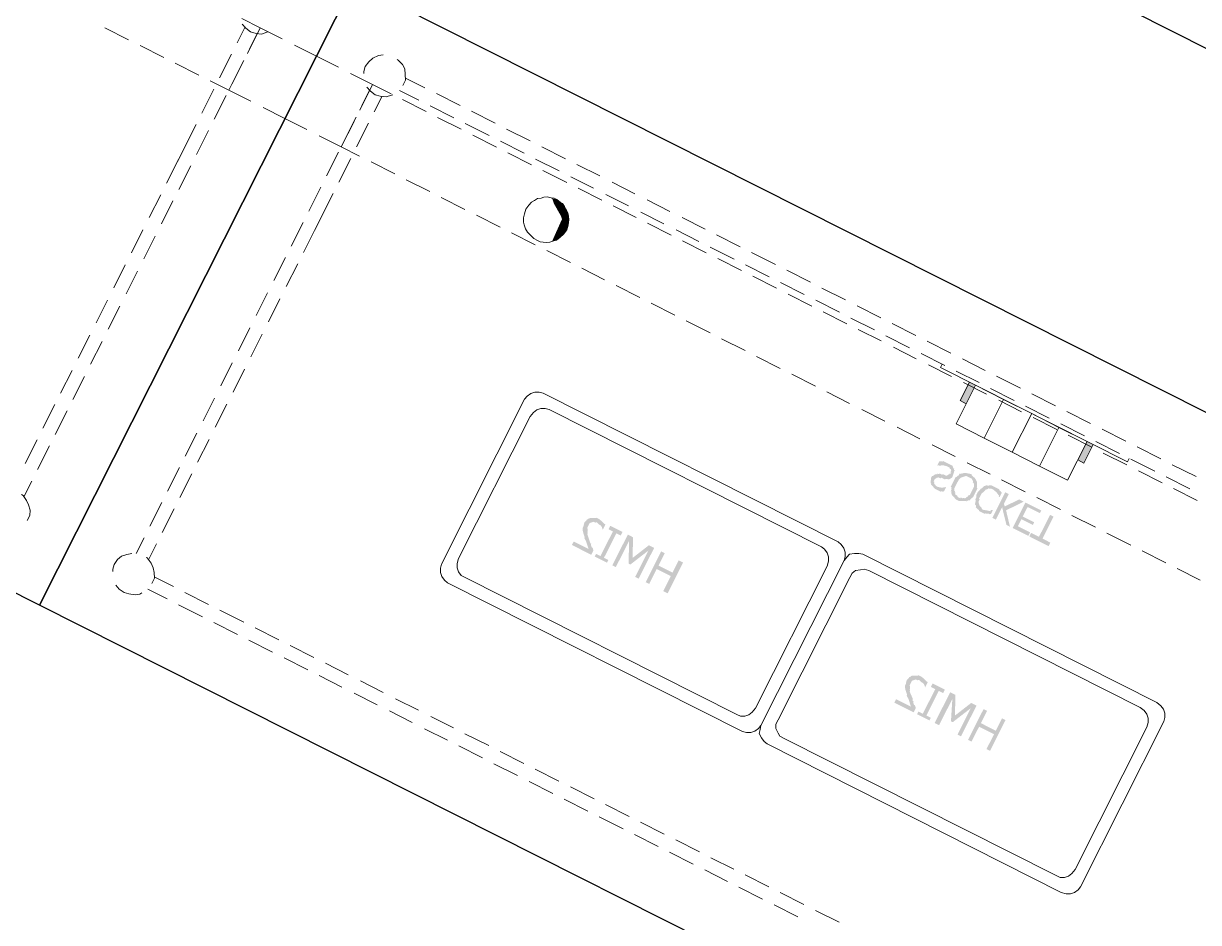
# Model space of a CAD drawing. Header units: metres. Extents: x 0 to 547597, y 0 to 1844684.
# Drawn here: x 543402.433 to 543403.133, y 1844525.835 to 1844526.371 of the extents above; entities that cross this region are included whole.
import ezdxf

# ---------------------------------------------------------------- set-up
doc = ezdxf.new("R2010")
doc.units = ezdxf.units.M
doc.layers.add('5_Thep', color=4, linetype='Continuous')
doc.layers.add('TB220kVhientai', color=7, linetype='Continuous')
doc.layers.add('A-Hatch', color=8, linetype='Continuous', lineweight=5)
doc.layers.add('A-Wall', color=3, linetype='Continuous', lineweight=30)

# ---------------------------------------------------------------- blocks, each defined once
blk = doc.blocks.new('A$C445369CA')
at = {"layer": 'A-Hatch'}
h = blk.add_hatch(dxfattribs=at)
h.set_pattern_fill('ANSI31', color=256, scale=500, angle=180)
h.set_pattern_definition([(225, (46947.50488503976, -3533.258691576077), (44.19417382415921, -44.19417382415923), [])])
h.paths.add_polyline_path([(26600.00000000047, -7499.999999998487), (26800.00000000047, -7499.999999998487), (26800.00000000047, -2299.999999999069), (26600.00000000047, -2299.999999999069)])
at = {"layer": 'A-Hatch', "linetype": 'Continuous'}
for points in [[(27211.72683792468, -4250.332279297407), (27211.72683792468, -4247.985612630728), (27232.26017125812, -4247.985612630728), (27232.26017125812, -4250.332279297407), (27222.2868379245, -4250.332279297407), (27222.2868379245, -4260.305612630676), (27219.94017125783, -4250.332279297407)], [(27211.72683792468, -4262.652279297356), (27211.72683792468, -4260.305612630676), (27219.94017125783, -4260.305612630676), (27219.94017125783, -4250.332279297407), (27222.2868379245, -4260.305612630676), (27232.26017125812, -4260.305612630676), (27232.26017125812, -4262.652279297356)], [(27211.72683792468, -4270.865612630732), (27211.72683792468, -4267.345612630714), (27232.26017125812, -4267.345612630714), (27232.26017125812, -4269.692279297393), (27214.66017125803, -4269.692279297393)], [(27041.42581287539, -4279.392693003756), (27053.74581287545, -4279.392693003756), (27053.74581287545, -4275.286026336951)], [(27041.42581287539, -4279.392693003756), (27041.42581287539, -4275.286026336951), (27053.74581287545, -4275.286026336951)], [(27107.45620587422, -4271.766026336933), (27107.45620587422, -4284.672693003668), (27105.10953920777, -4284.672693003668), (27105.10953920777, -4279.392693003756), (27090.44287254103, -4279.392693003756), (27090.44287254103, -4277.04602633696), (27105.10953920777, -4277.04602633696), (27105.10953920777, -4271.766026336933)], [(27211.72683792468, -4270.865612630732), (27214.66017125803, -4269.692279297393), (27226.98017125786, -4275.558945964091), (27222.87350459141, -4276.14561263076)], [(27211.72683792468, -4284.94561263069), (27211.72683792468, -4281.425612630672), (27222.87350459141, -4276.14561263076), (27226.98017125786, -4275.558945964091), (27226.98017125786, -4276.73227929743), (27214.66017125803, -4282.012279297458)], [(27211.72683792468, -4284.94561263069), (27214.66017125803, -4282.012279297458), (27232.26017125812, -4282.012279297458), (27232.26017125812, -4284.94561263069)], [(27107.45620587422, -4285.259359670337), (27107.45620587422, -4295.819359670277), (27090.44287254103, -4295.819359670277), (27090.44287254103, -4285.259359670337), (27092.20287254103, -4285.259359670337), (27092.20287254103, -4293.472693003714), (27098.65620587417, -4293.472693003714), (27098.65620587417, -4285.846026337007), (27100.41620587441, -4285.846026337007), (27100.41620587441, -4293.472693003714), (27105.10953920777, -4293.472693003714), (27105.10953920777, -4285.259359670337)], [(27211.72683792468, -4296.678945964086), (27211.72683792468, -4288.465612630709), (27214.07350459136, -4288.465612630709), (27214.07350459136, -4291.398945964174), (27230.50017125788, -4291.398945964174), (27230.50017125788, -4288.465612630709), (27232.26017125812, -4288.465612630709), (27232.26017125812, -4296.678945964086), (27230.50017125788, -4296.678945964086), (27230.50017125788, -4293.745612630737), (27214.07350459136, -4293.745612630737), (27214.07350459136, -4296.678945964086)], [(27107.45620587422, -4297.579359670286), (27107.45620587422, -4299.926026336965), (27099.24287254107, -4306.966026337002), (27098.06953920773, -4305.792693003779), (27090.44287254103, -4299.926026336965), (27090.44287254103, -4296.992693003733), (27099.82953920774, -4304.03269300377)], [(27211.14017125801, -4304.892279297346), (27211.14017125801, -4304.305612630676), (27211.72683792468, -4301.958945964114), (27212.31350459112, -4300.198945964104), (27212.31350459112, -4299.612279297435), (27215.83350459137, -4299.612279297435), (27214.66017125803, -4300.785612630658), (27214.07350459136, -4301.958945964114), (27214.07350459136, -4303.132279297453), (27213.48683792469, -4304.892279297346), (27213.48683792469, -4310.172279297374), (27211.14017125801, -4306.065612630686), (27211.14017125801, -4305.478945964132)], [(27213.48683792469, -4310.172279297374), (27213.48683792469, -4304.892279297346), (27214.07350459136, -4305.478945964132), (27214.07350459136, -4306.652279297356), (27214.66017125803, -4307.238945964142), (27215.2468379247, -4307.825612630695), (27215.83350459137, -4308.412279297365), (27216.42017125804, -4308.412279297365), (27218.18017125805, -4308.412279297365), (27218.76683792472, -4308.412279297365), (27220.52683792473, -4307.238945964142), (27221.11350459117, -4307.238945964142), (27221.70017125783, -4306.652279297356), (27222.2868379245, -4306.652279297356), (27225.22017125809, -4303.132279297453), (27226.39350459119, -4302.545612630667), (27226.39350459119, -4301.958945964114), (27226.98017125786, -4301.958945964114), (27227.56683792477, -4301.372279297444), (27228.1535045912, -4300.785612630658), (27228.1535045912, -4300.198945964104), (27229.32683792454, -4299.025612630649), (27232.26017125812, -4299.025612630649), (27232.26017125812, -4311.932279297384), (27229.91350459121, -4311.932279297384), (27229.91350459121, -4301.958945964114), (27228.74017125787, -4303.132279297453), (27227.56683792477, -4304.305612630676), (27226.39350459119, -4305.478945964132), (27225.22017125809, -4307.238945964142), (27224.63350459118, -4307.238945964142), (27224.04683792475, -4307.825612630695), (27222.2868379245, -4309.585612630704), (27220.52683792473, -4310.75894596416), (27219.94017125783, -4310.75894596416), (27219.35350459116, -4310.75894596416), (27217.00683792471, -4311.345612630714), (27215.2468379247, -4310.75894596416), (27214.66017125803, -4310.75894596416), (27214.07350459136, -4310.172279297374)], [(27107.45620587422, -4306.966026337002), (27107.45620587422, -4309.312693003681), (27090.44287254103, -4309.312693003681), (27090.44287254103, -4306.966026337002), (27096.89620587439, -4306.966026337002), (27098.06953920773, -4305.792693003779), (27099.24287254107, -4306.966026337002)], [(27094.54953920771, -4311.072693003691), (27094.54953920771, -4311.659359670244), (27093.96287254104, -4311.659359670244), (27092.78953920794, -4314.00602633704), (27092.20287254103, -4316.352693003719), (27092.20287254103, -4321.632693003747), (27091.61620587436, -4321.04602633696), (27091.61620587436, -4320.459359670291), (27090.44287254103, -4318.699359670281), (27090.44287254103, -4316.939359670272), (27090.44287254103, -4314.592693003709), (27090.44287254103, -4314.00602633704), (27090.44287254103, -4313.419359670253), (27091.0295392077, -4312.8326930037), (27091.0295392077, -4312.24602633703), (27091.61620587436, -4311.072693003691)], [(27105.69620587421, -4321.04602633696), (27105.10953920777, -4321.632693003747), (27105.10953920777, -4322.2193596703), (27102.76287254109, -4322.80602633697), (27102.17620587442, -4323.392693003756), (27101.00287254108, -4323.392693003756), (27099.82953920774, -4323.979359670309), (27099.24287254107, -4323.979359670309), (27098.65620587417, -4323.979359670309), (27098.06953920773, -4323.979359670309), (27097.48287254106, -4323.979359670309), (27095.72287254105, -4323.392693003756), (27095.13620587438, -4323.392693003756), (27094.54953920771, -4322.80602633697), (27092.78953920794, -4322.2193596703), (27092.20287254103, -4321.632693003747), (27092.20287254103, -4316.352693003719), (27092.20287254103, -4317.526026336942), (27092.78953920794, -4318.699359670281), (27092.78953920794, -4319.286026336951), (27093.96287254104, -4319.872693003737), (27093.96287254104, -4320.459359670291), (27094.54953920771, -4320.459359670291), (27096.30953920772, -4321.04602633696), (27097.48287254106, -4321.632693003747), (27098.06953920773, -4321.632693003747), (27099.24287254107, -4321.632693003747), (27099.82953920774, -4321.632693003747), (27101.00287254108, -4321.632693003747), (27101.00287254108, -4321.04602633696), (27102.17620587442, -4321.04602633696), (27103.34953920776, -4320.459359670291), (27104.5228725411, -4319.286026336951), (27105.10953920777, -4317.526026336942), (27105.69620587421, -4317.526026336942), (27105.69620587421, -4316.352693003719)], [(27107.45620587422, -4316.352693003719), (27107.45620587422, -4316.939359670272), (27107.45620587422, -4318.112693003728), (27106.86953920778, -4318.699359670281), (27106.86953920778, -4319.286026336951), (27106.28287254111, -4321.04602633696), (27105.69620587421, -4321.04602633696), (27105.69620587421, -4316.352693003719), (27105.10953920777, -4314.592693003709), (27104.5228725411, -4312.24602633703), (27103.93620587443, -4312.24602633703), (27103.34953920776, -4311.659359670244), (27103.34953920776, -4311.072693003691), (27105.69620587421, -4311.072693003691), (27106.28287254111, -4311.659359670244), (27106.28287254111, -4312.24602633703), (27106.86953920778, -4313.419359670253), (27106.86953920778, -4314.00602633704), (27107.45620587422, -4314.592693003709), (27107.45620587422, -4315.179359670263), (27107.45620587422, -4315.766026336933)], [(27105.69620587421, -4327.499359670328), (27105.69620587421, -4332.77935967024), (27105.69620587421, -4331.606026337016), (27105.10953920777, -4331.606026337016), (27105.10953920777, -4331.019359670347), (27105.10953920777, -4330.432693003677), (27104.5228725411, -4329.846026337007), (27104.5228725411, -4329.259359670337), (27103.93620587443, -4328.672693003668), (27103.34953920776, -4328.672693003668), (27102.76287254109, -4328.086026336998), (27102.17620587442, -4328.086026336998), (27101.58953920775, -4328.086026336998), (27101.58953920775, -4327.499359670328), (27100.41620587441, -4327.499359670328), (27097.48287254106, -4327.499359670328), (27096.89620587439, -4327.499359670328), (27095.72287254105, -4327.499359670328), (27094.54953920771, -4328.086026336998), (27093.96287254104, -4328.672693003668), (27093.96287254104, -4329.259359670337), (27093.37620587437, -4329.259359670337), (27092.78953920794, -4329.846026337007), (27092.78953920794, -4330.432693003677), (27092.20287254103, -4330.432693003677), (27092.20287254103, -4331.019359670347), (27092.20287254103, -4331.606026337016), (27092.20287254103, -4332.192693003686), (27092.20287254103, -4337.472693003714), (27091.61620587436, -4336.886026337044), (27091.0295392077, -4336.299359670258), (27090.44287254103, -4334.539359670249), (27089.85620587436, -4332.192693003686), (27090.44287254103, -4331.606026337016), (27091.0295392077, -4329.259359670337), (27092.20287254103, -4327.499359670328), (27092.78953920794, -4326.912693003658), (27095.13620587438, -4325.739359670319), (27095.72287254105, -4325.739359670319), (27095.72287254105, -4325.152693003649), (27096.89620587439, -4325.152693003649), (27097.48287254106, -4325.152693003649), (27100.41620587441, -4325.152693003649), (27101.00287254108, -4325.152693003649), (27101.58953920775, -4325.152693003649), (27102.76287254109, -4325.739359670319), (27104.5228725411, -4326.326026336988), (27104.5228725411, -4326.912693003658), (27105.10953920777, -4326.912693003658), (27105.10953920777, -4327.499359670328)], [(27107.45620587422, -4332.77935967024), (27107.45620587422, -4333.952693003695), (27106.86953920778, -4335.126026337035), (27106.28287254111, -4336.886026337044), (27105.69620587421, -4337.472693003714), (27105.10953920777, -4338.059359670267), (27104.5228725411, -4338.059359670267), (27104.5228725411, -4338.646026337054), (27103.93620587443, -4338.646026337054), (27103.34953920776, -4338.646026337054), (27102.76287254109, -4339.232693003723), (27102.17620587442, -4339.232693003723), (27102.17620587442, -4339.819359670277), (27101.58953920775, -4339.819359670277), (27101.00287254108, -4339.819359670277), (27100.41620587441, -4339.819359670277), (27096.89620587439, -4339.819359670277), (27096.30953920772, -4339.819359670277), (27095.72287254105, -4339.819359670277), (27095.13620587438, -4339.232693003723), (27094.54953920771, -4339.232693003723), (27093.96287254104, -4338.646026337054), (27092.78953920794, -4338.646026337054), (27092.78953920794, -4338.059359670267), (27092.20287254103, -4338.059359670267), (27092.20287254103, -4337.472693003714), (27092.20287254103, -4332.77935967024), (27092.20287254103, -4333.366026337026), (27092.20287254103, -4333.952693003695), (27092.20287254103, -4334.539359670249), (27092.78953920794, -4335.126026337035), (27093.37620587437, -4335.712693003705), (27093.96287254104, -4336.299359670258), (27094.54953920771, -4336.886026337044), (27096.30953920772, -4337.472693003714), (27098.06953920773, -4337.472693003714), (27099.82953920774, -4337.472693003714), (27101.00287254108, -4337.472693003714), (27102.17620587442, -4337.472693003714), (27103.34953920776, -4336.886026337044), (27103.34953920776, -4336.299359670258), (27103.93620587443, -4336.299359670258), (27103.93620587443, -4335.712693003705), (27104.5228725411, -4335.712693003705), (27105.10953920777, -4335.126026337035), (27105.10953920777, -4334.539359670249), (27105.10953920777, -4333.952693003695), (27105.69620587421, -4333.366026337026), (27105.69620587421, -4332.77935967024), (27105.69620587421, -4327.499359670328), (27105.69620587421, -4328.086026336998), (27107.45620587422, -4331.606026337016), (27107.45620587422, -4332.192693003686)], [(27094.54953920771, -4352.726026337012), (27091.61620587436, -4352.726026337012), (27091.0295392077, -4351.552693003672), (27091.0295392077, -4350.966026337002), (27090.44287254103, -4350.966026337002), (27090.44287254103, -4350.379359670216), (27090.44287254103, -4349.206026336993), (27090.44287254103, -4345.686026336974), (27090.44287254103, -4345.099359670305), (27090.44287254103, -4344.512693003751), (27091.0295392077, -4343.926026336965), (27091.61620587436, -4343.339359670295), (27091.61620587436, -4342.752693003742), (27092.20287254103, -4347.446026336984), (27092.78953920794, -4349.792693003779), (27093.96287254104, -4351.552693003672), (27093.96287254104, -4352.139359670226)], [(27105.69620587421, -4350.966026337002), (27105.69620587421, -4351.552693003672), (27104.5228725411, -4352.139359670226), (27103.93620587443, -4352.139359670226), (27102.76287254109, -4352.726026337012), (27101.58953920775, -4352.726026337012), (27101.00287254108, -4352.139359670226), (27099.82953920774, -4351.552693003672), (27099.24287254107, -4350.966026337002), (27099.24287254107, -4350.379359670216), (27098.65620587417, -4350.379359670216), (27098.65620587417, -4349.792693003779), (27098.06953920773, -4349.206026336993), (27098.06953920773, -4348.619359670323), (27098.06953920773, -4348.03269300377), (27098.06953920773, -4347.446026336984), (27097.48287254106, -4347.446026336984), (27097.48287254106, -4346.859359670314), (27097.48287254106, -4345.099359670305), (27095.72287254105, -4343.926026336965), (27095.13620587438, -4343.926026336965), (27095.13620587438, -4343.339359670295), (27094.54953920771, -4343.339359670295), (27094.54953920771, -4343.926026336965), (27093.96287254104, -4343.926026336965), (27093.37620587437, -4343.926026336965), (27092.78953920794, -4344.512693003751), (27092.78953920794, -4345.099359670305), (27092.20287254103, -4345.686026336974), (27092.20287254103, -4347.446026336984), (27091.61620587436, -4342.752693003742), (27092.20287254103, -4342.752693003742), (27092.20287254103, -4342.166026336956), (27092.78953920794, -4342.166026336956), (27096.30953920772, -4341.579359670286), (27096.89620587439, -4341.579359670286), (27098.65620587417, -4342.752693003742), (27099.24287254107, -4344.512693003751), (27099.82953920774, -4345.099359670305), (27099.82953920774, -4345.686026336974), (27099.82953920774, -4346.272693003761), (27099.82953920774, -4346.859359670314), (27099.82953920774, -4347.446026336984), (27100.41620587441, -4347.446026336984), (27100.41620587441, -4348.03269300377), (27100.41620587441, -4349.206026336993), (27101.00287254108, -4349.206026336993), (27101.00287254108, -4349.792693003779), (27101.58953920775, -4349.792693003779), (27102.17620587442, -4350.379359670216), (27103.93620587443, -4350.379359670216), (27103.93620587443, -4349.792693003779), (27104.5228725411, -4349.792693003779), (27105.10953920777, -4349.206026336993), (27105.10953920777, -4348.619359670323), (27105.69620587421, -4348.03269300377), (27105.69620587421, -4346.859359670314)], [(27107.45620587422, -4346.859359670314), (27107.45620587422, -4347.446026336984), (27106.86953920778, -4349.206026336993), (27106.28287254111, -4350.966026337002), (27105.69620587421, -4350.966026337002), (27105.69620587421, -4346.859359670314), (27105.10953920777, -4344.512693003751), (27103.93620587443, -4342.752693003742), (27103.34953920776, -4342.166026336956), (27106.28287254111, -4342.166026336956), (27106.86953920778, -4342.752693003742), (27106.86953920778, -4343.339359670295), (27107.45620587422, -4343.926026336965), (27107.45620587422, -4345.099359670305), (27107.45620587422, -4345.686026336974), (27107.45620587422, -4346.272693003761)], [(27041.42581287539, -4358.00602633704), (27053.74581287545, -4358.00602633704), (27053.74581287545, -4353.899359670235)], [(27041.42581287539, -4358.00602633704), (27041.42581287539, -4353.899359670235), (27053.74581287545, -4353.899359670235)], [(27214.34870349965, -4464.952807661262), (27214.34870349965, -4462.019474327913), (27234.88203683309, -4462.019474327913), (27234.88203683309, -4464.952807661262), (27224.90870349971, -4464.952807661262), (27224.90870349971, -4474.339474327979), (27222.56203683303, -4464.952807661262)], [(27214.34870349965, -4476.686140994541), (27214.34870349965, -4474.339474327979), (27222.56203683303, -4474.339474327979), (27222.56203683303, -4464.952807661262), (27224.90870349971, -4474.339474327979), (27234.88203683309, -4474.339474327979), (27234.88203683309, -4476.686140994541)], [(27214.34870349965, -4484.899474327918), (27214.34870349965, -4481.3794743279), (27234.88203683309, -4481.3794743279), (27234.88203683309, -4483.726140994462), (27217.282036833, -4483.726140994462)], [(27214.34870349965, -4484.899474327918), (27217.282036833, -4483.726140994462), (27229.60203683306, -4489.592807661276), (27225.49537016638, -4490.179474327946)], [(27214.34870349965, -4498.979474327993), (27214.34870349965, -4495.459474327974), (27225.49537016638, -4490.179474327946), (27229.60203683306, -4489.592807661276), (27229.60203683306, -4490.766140994499), (27217.282036833, -4496.632807661197)], [(27214.34870349965, -4498.979474327993), (27217.282036833, -4496.632807661197), (27234.88203683309, -4496.632807661197), (27234.88203683309, -4498.979474327993)], [(27214.34870349965, -4510.712807661155), (27214.34870349965, -4502.499474327895), (27216.69537016633, -4502.499474327895), (27216.69537016633, -4505.432807661244), (27233.12203683285, -4505.432807661244), (27233.12203683285, -4502.499474327895), (27234.88203683309, -4502.499474327895), (27234.88203683309, -4510.712807661155), (27233.12203683285, -4510.712807661155), (27233.12203683285, -4507.779474327923), (27216.69537016633, -4507.779474327923), (27216.69537016633, -4510.712807661155)], [(27213.76203683298, -4518.926140994532), (27213.76203683298, -4518.339474327979), (27214.34870349965, -4515.992807661183), (27214.93537016609, -4514.232807661174), (27214.93537016609, -4513.646140994504), (27218.45537016634, -4513.646140994504), (27217.282036833, -4514.81947432796), (27216.69537016633, -4515.992807661183), (27216.69537016633, -4517.166140994523), (27216.10870349966, -4518.926140994532), (27216.10870349966, -4524.20614099456), (27213.76203683298, -4520.099474327872), (27213.76203683298, -4519.512807661202)], [(27216.10870349966, -4524.20614099456), (27216.10870349966, -4518.926140994532), (27216.69537016633, -4519.512807661202), (27216.69537016633, -4520.686140994541), (27217.282036833, -4521.272807661211), (27217.86870349967, -4521.859474327881), (27218.45537016634, -4522.446140994551), (27219.04203683301, -4522.446140994551), (27220.80203683302, -4522.446140994551), (27221.38870349969, -4522.446140994551), (27223.1487034997, -4521.272807661211), (27223.73537016613, -4521.272807661211), (27224.3220368328, -4520.686140994541), (27224.90870349971, -4520.686140994541), (27227.84203683306, -4517.752807661192), (27229.01537016616, -4516.579474327969), (27229.01537016616, -4515.992807661183), (27229.60203683306, -4515.992807661183), (27230.77537016617, -4514.81947432796), (27230.77537016617, -4514.232807661174), (27231.94870349974, -4513.059474327951), (27234.88203683309, -4513.059474327951), (27234.88203683309, -4525.966140994569), (27232.53537016618, -4525.966140994569), (27232.53537016618, -4515.992807661183), (27231.36203683284, -4517.166140994523), (27230.18870349973, -4518.339474327979), (27229.01537016616, -4519.512807661202), (27227.84203683306, -4521.272807661211), (27227.25537016639, -4521.272807661211), (27226.66870349972, -4521.859474327881), (27224.90870349971, -4523.61947432789), (27223.1487034997, -4524.79280766123), (27222.56203683303, -4524.79280766123), (27221.97537016612, -4524.79280766123), (27219.62870349968, -4525.3794743279), (27217.86870349967, -4524.79280766123), (27217.282036833, -4524.79280766123), (27216.69537016633, -4524.20614099456)], [(27056.09247954213, -4629.04602633696), (27057.85247954191, -4627.286026336951), (27057.85247954191, -4618.486026337021)], [(27056.09247954213, -4629.04602633696), (27056.09247954213, -4621.419359670253), (27057.85247954191, -4618.486026337021)], [(27057.85247954191, -4627.286026336951), (27060.19914620859, -4623.766026336933), (27060.19914620859, -4616.726026337012)], [(27057.85247954191, -4627.286026336951), (27057.85247954191, -4618.486026337021), (27060.19914620859, -4616.726026337012)], [(27060.19914620859, -4623.766026336933), (27062.54581287527, -4620.24602633703), (27062.54581287527, -4614.966026337002)], [(27060.19914620859, -4623.766026336933), (27060.19914620859, -4616.726026337012), (27062.54581287527, -4614.966026337002)], [(27062.54581287527, -4620.24602633703), (27064.30581287551, -4618.486026337021), (27064.30581287551, -4614.379359670216)], [(27062.54581287527, -4620.24602633703), (27062.54581287527, -4614.966026337002), (27064.30581287551, -4614.379359670216)], [(27064.30581287551, -4618.486026337021), (27065.47914620885, -4618.486026337021), (27065.47914620885, -4613.792693003779)], [(27064.30581287551, -4618.486026337021), (27064.30581287551, -4614.379359670216), (27065.47914620885, -4613.792693003779)], [(27065.47914620885, -4618.486026337021), (27068.41247954196, -4618.486026337021), (27068.41247954196, -4613.206026336993)], [(27065.47914620885, -4618.486026337021), (27065.47914620885, -4613.792693003779), (27068.41247954196, -4613.206026336993)], [(27068.41247954196, -4618.486026337021), (27068.41247954196, -4613.206026336993), (27071.34581287531, -4613.792693003779)], [(27068.41247954196, -4618.486026337021), (27071.34581287531, -4617.899359670235), (27071.34581287531, -4613.792693003779)], [(27071.34581287531, -4617.899359670235), (27071.34581287531, -4613.792693003779), (27073.69247954199, -4614.379359670216)], [(27071.34581287531, -4617.899359670235), (27073.69247954199, -4617.899359670235), (27073.69247954199, -4614.379359670216)], [(27073.69247954199, -4617.899359670235), (27073.69247954199, -4614.379359670216), (27076.03914620867, -4615.552693003672)], [(27073.69247954199, -4617.899359670235), (27076.03914620867, -4617.899359670235), (27076.03914620867, -4615.552693003672)], [(27076.03914620867, -4617.899359670235), (27076.03914620867, -4615.552693003672), (27078.38581287535, -4617.899359670235)], [(27054.91914620879, -4627.286026336951), (27055.50581287546, -4629.04602633696), (27055.50581287546, -4623.766026336933)], [(27055.50581287546, -4630.2193596703), (27056.09247954213, -4629.04602633696), (27056.09247954213, -4621.419359670253)], [(27055.50581287546, -4630.2193596703), (27055.50581287546, -4623.766026336933), (27056.09247954213, -4621.419359670253)]]:
    blk.add_hatch(color=256, dxfattribs=at).paths.add_polyline_path(points)
for points in [[(27409.85247954191, -4793.312693003681), (26993.9058128756, -4793.312693003681), (26993.9058128756, -4044.139359670226), (27409.85247954191, -4044.139359670226), (27409.85247954191, -4793.312693003681)], [(27409.85247954191, -5542.486026337021), (26993.9058128756, -5542.486026337021), (26993.9058128756, -4793.312693003681), (27409.85247954191, -4793.312693003681), (27409.85247954191, -5542.486026337021)]]:
    blk.add_lwpolyline(points)
for points in [[(27169.93822052353, -4163.232693003723), (27167.59155385685, -4163.819359670393), (27165.24488719017, -4164.992693003733), (27163.48488719016, -4166.752693003742), (27162.31155385682, -4169.099359670421), (27161.72488719015, -4172.03269300377)], [(27169.93822052353, -4163.232693003723), (27280.23155385675, -4163.232693003723)], [(27288.44488719013, -4172.03269300377), (27287.85822052346, -4169.099359670421), (27286.68488719012, -4166.752693003742), (27284.92488719011, -4164.992693003733), (27282.57822052343, -4163.819359670393), (27280.23155385675, -4163.232693003723)], [(27161.72488719015, -4368.566026336979), (27161.72488719015, -4172.03269300377)], [(27177.56488719024, -4170.85935967043), (27174.63155385689, -4171.446026336984), (27172.28488719021, -4172.61935967044), (27170.5248871902, -4174.379359670449), (27169.35155385686, -4176.726026337012), (27168.76488719019, -4179.659359670477)], [(27177.56488719024, -4170.85935967043), (27272.60488719004, -4170.85935967043)], [(27280.81822052342, -4179.659359670477), (27280.81822052342, -4176.726026337012), (27279.64488719008, -4174.379359670449), (27277.88488719007, -4172.61935967044), (27275.53822052362, -4171.446026336984), (27272.60488719004, -4170.85935967043)], [(27288.44488719013, -4172.03269300377), (27288.44488719013, -4368.566026336979)], [(27084.83914620872, -4197.259359670337), (27084.83914620872, -4182.00602633704)], [(27168.76488719019, -4360.939359670389), (27168.76488719019, -4179.659359670477)], [(27280.81822052342, -4179.659359670477), (27280.81822052342, -4360.939359670389)], [(27043.1858128754, -4204.886026337044), (27043.1858128754, -4220.726026337012)], [(27084.83914620872, -4220.726026337012), (27084.83914620872, -4204.886026337044)], [(27030.86581287556, -4211.926026336965), (27030.86581287556, -4227.766026336933)], [(27039.07914620871, -4211.926026336965), (27039.07914620871, -4227.766026336933)], [(27043.1858128754, -4228.352693003719), (27043.1858128754, -4244.192693003686)], [(27084.83914620872, -4244.192693003686), (27084.83914620872, -4228.352693003719)], [(27030.86581287556, -4235.392693003756), (27030.86581287556, -4251.232693003723)], [(27039.07914620871, -4235.392693003756), (27039.07914620871, -4251.232693003723)], [(27041.42581287539, -4377.366026337026), (27041.42581287539, -4252.406026337063), (27039.07914620871, -4252.406026337063)], [(27043.1858128754, -4251.819359670277), (27043.1858128754, -4267.659359670244)], [(27084.83914620872, -4267.659359670244), (27084.83914620872, -4251.819359670277)], [(27030.86581287556, -4258.859359670314), (27030.86581287556, -4274.699359670281)], [(27039.07914620871, -4258.859359670314), (27039.07914620871, -4274.699359670281)], [(27053.74581287545, -4279.392693003756), (27041.42581287539, -4279.392693003756), (27041.42581287539, -4275.286026336951), (27053.74581287545, -4275.286026336951), (27053.74581287545, -4279.392693003756)], [(27043.1858128754, -4275.286026336951), (27043.1858128754, -4291.126026337035)], [(27084.83914620872, -4291.126026337035), (27084.83914620872, -4275.286026336951)], [(27030.86581287556, -4282.326026336988), (27030.86581287556, -4298.166026336956)], [(27039.07914620871, -4282.326026336988), (27039.07914620871, -4298.166026336956)], [(27041.42581287539, -4279.392693003756), (27067.23914620862, -4279.392693003756), (27067.23914620862, -4298.166026336956), (27041.42581287539, -4298.166026336956), (27041.42581287539, -4279.392693003756)], [(27364.09247954213, -4282.326026336988), (27364.09247954213, -4298.166026336956)], [(27041.42581287539, -4298.166026336956), (27067.23914620862, -4298.166026336956), (27067.23914620862, -4316.352693003719), (27041.42581287539, -4316.352693003719), (27041.42581287539, -4298.166026336956)], [(27043.1858128754, -4298.752693003742), (27043.1858128754, -4314.592693003709)], [(27084.83914620872, -4314.592693003709), (27084.83914620872, -4298.752693003742)], [(27030.86581287556, -4305.792693003779), (27030.86581287556, -4321.632693003747)], [(27039.07914620871, -4305.792693003779), (27039.07914620871, -4321.632693003747)], [(27364.09247954213, -4305.792693003779), (27364.09247954213, -4321.632693003747)], [(27372.30581287551, -4305.792693003779), (27372.30581287551, -4321.632693003747)], [(27041.42581287539, -4316.352693003719), (27067.23914620862, -4316.352693003719), (27067.23914620862, -4335.126026337035), (27041.42581287539, -4335.126026337035), (27041.42581287539, -4316.352693003719)], [(27043.1858128754, -4322.2193596703), (27043.1858128754, -4337.472693003714)], [(27084.83914620872, -4337.472693003714), (27084.83914620872, -4322.2193596703)], [(27030.86581287556, -4329.259359670337), (27030.86581287556, -4345.099359670305)], [(27039.07914620871, -4329.259359670337), (27039.07914620871, -4345.099359670305)], [(27364.09247954213, -4329.259359670337), (27364.09247954213, -4345.099359670305)], [(27372.30581287551, -4329.259359670337), (27372.30581287551, -4345.099359670305)], [(27041.42581287539, -4335.126026337035), (27067.23914620862, -4335.126026337035), (27067.23914620862, -4353.899359670235), (27041.42581287539, -4353.899359670235), (27041.42581287539, -4335.126026337035)], [(27043.1858128754, -4345.686026336974), (27043.1858128754, -4360.939359670272)], [(27084.83914620872, -4360.939359670272), (27084.83914620872, -4345.686026336974)], [(27030.86581287556, -4352.726026337012), (27030.86581287556, -4367.979359670309)], [(27039.07914620871, -4352.726026337012), (27039.07914620871, -4367.979359670309)], [(27053.74581287545, -4358.00602633704), (27041.42581287539, -4358.00602633704), (27041.42581287539, -4353.899359670235), (27053.74581287545, -4353.899359670235), (27053.74581287545, -4358.00602633704)], [(27364.09247954213, -4352.726026337012), (27364.09247954213, -4367.979359670309)], [(27372.30581287551, -4352.726026337012), (27372.30581287551, -4367.979359670309)], [(27168.76488719019, -4360.939359670389), (27169.35155385686, -4363.872693003737), (27170.5248871902, -4365.632693003747), (27172.28488719021, -4367.979359670426), (27174.63155385689, -4369.152693003649), (27177.56488719024, -4369.152693003649)], [(27272.60488719004, -4369.152693003649), (27275.53822052362, -4369.152693003649), (27277.88488719007, -4367.979359670426), (27279.64488719008, -4365.632693003747), (27280.81822052342, -4363.872693003737), (27280.81822052342, -4360.939359670389)], [(27043.1858128754, -4369.152693003649), (27043.1858128754, -4384.406026337063)], [(27084.83914620872, -4384.406026337063), (27084.83914620872, -4369.152693003649)], [(27161.72488719015, -4368.566026336979), (27162.31155385682, -4370.912693003658), (27163.48488719016, -4373.259359670454), (27165.24488719017, -4375.606026337016), (27167.59155385685, -4376.192693003686), (27169.93822052353, -4376.779359670472)], [(27177.56488719024, -4369.152693003649), (27272.60488719004, -4369.152693003649)], [(27280.23155385675, -4376.779359670472), (27282.57822052343, -4376.192693003686), (27284.92488719011, -4375.606026337016), (27286.68488719012, -4373.259359670454), (27287.85822052346, -4370.912693003658), (27288.44488719013, -4368.566026336979)], [(27030.86581287556, -4375.606026337016), (27030.86581287556, -4391.446026336984)], [(27039.07914620871, -4375.606026337016), (27039.07914620871, -4391.446026336984)], [(27041.42581287539, -4377.366026337026), (27039.07914620871, -4377.366026337026)], [(27169.93822052353, -4376.779359670472), (27167.59155385685, -4377.366026337026), (27165.24488719017, -4378.539359670365), (27163.48488719016, -4380.299359670375), (27162.31155385682, -4382.646026337054), (27161.72488719015, -4384.992693003733)], [(27169.93822052353, -4376.779359670472), (27280.23155385675, -4376.779359670472)], [(27169.93822052353, -4376.779359670472), (27280.23155385675, -4376.779359670472)], [(27288.44488719013, -4384.992693003733), (27287.85822052346, -4382.646026337054), (27286.68488719012, -4380.299359670375), (27284.92488719011, -4378.539359670365), (27282.57822052343, -4377.366026337026), (27280.23155385675, -4376.779359670472)], [(27364.09247954213, -4375.606026337016), (27364.09247954213, -4391.446026336984)], [(27372.30581287551, -4375.606026337016), (27372.30581287551, -4391.446026336984)], [(27161.72488719015, -4582.112693003728), (27161.72488719015, -4384.992693003733)], [(27177.56488719024, -4384.406026337063), (27174.63155385689, -4384.992693003733), (27172.28488719021, -4386.166026336956), (27170.5248871902, -4387.926026336965), (27169.35155385686, -4390.272693003761), (27168.76488719019, -4392.61935967044)], [(27177.56488719024, -4384.406026337063), (27272.60488719004, -4384.406026337063)], [(27280.81822052342, -4392.61935967044), (27280.81822052342, -4390.272693003761), (27279.64488719008, -4387.926026336965), (27277.88488719007, -4386.166026336956), (27275.53822052362, -4384.992693003733), (27272.60488719004, -4384.406026337063)], [(27288.44488719013, -4384.992693003733), (27288.44488719013, -4582.112693003728)], [(27043.1858128754, -4392.619359670323), (27043.1858128754, -4407.872693003737)], [(27084.83914620872, -4407.872693003737), (27084.83914620872, -4392.619359670323)], [(27168.76488719019, -4574.486026337021), (27168.76488719019, -4392.61935967044)], [(27280.81822052342, -4392.61935967044), (27280.81822052342, -4574.486026337021)], [(27030.86581287556, -4399.072693003691), (27030.86581287556, -4414.912693003658)], [(27039.07914620871, -4399.072693003691), (27039.07914620871, -4414.912693003658)], [(27364.09247954213, -4399.072693003691), (27364.09247954213, -4414.912693003658)], [(27372.30581287551, -4399.072693003691), (27372.30581287551, -4414.912693003658)], [(27030.86581287556, -4422.539359670249), (27030.86581287556, -4438.379359670216)], [(27039.07914620871, -4422.539359670249), (27039.07914620871, -4438.379359670216)], [(27043.1858128754, -4416.086026336998), (27043.1858128754, -4431.339359670295)], [(27084.83914620872, -4431.339359670295), (27084.83914620872, -4416.086026336998)], [(27364.09247954213, -4422.539359670249), (27364.09247954213, -4438.379359670216)], [(27372.30581287551, -4422.539359670249), (27372.30581287551, -4438.379359670216)], [(27043.1858128754, -4438.966026337002), (27043.1858128754, -4454.80602633697)], [(27084.83914620872, -4454.80602633697), (27084.83914620872, -4438.966026337002)], [(27030.86581287556, -4446.00602633704), (27030.86581287556, -4461.846026337007)], [(27039.07914620871, -4446.00602633704), (27039.07914620871, -4461.846026337007)], [(27364.09247954213, -4446.00602633704), (27364.09247954213, -4461.846026337007)], [(27372.30581287551, -4446.00602633704), (27372.30581287551, -4461.846026337007)], [(27043.1858128754, -4462.432693003677), (27043.1858128754, -4478.272693003761)], [(27084.83914620872, -4478.272693003761), (27084.83914620872, -4462.432693003677)], [(27030.86581287556, -4469.472693003714), (27030.86581287556, -4485.312693003681)], [(27039.07914620871, -4469.472693003714), (27039.07914620871, -4485.312693003681)], [(27364.09247954213, -4469.472693003714), (27364.09247954213, -4485.312693003681)], [(27372.30581287551, -4469.472693003714), (27372.30581287551, -4485.312693003681)], [(27043.1858128754, -4485.899359670235), (27043.1858128754, -4501.739359670319)], [(27084.83914620872, -4501.739359670319), (27084.83914620872, -4485.899359670235)], [(27030.86581287556, -4492.939359670272), (27030.86581287556, -4508.77935967024)], [(27039.07914620871, -4492.939359670272), (27039.07914620871, -4508.77935967024)], [(27364.09247954213, -4492.939359670272), (27364.09247954213, -4508.77935967024)], [(27372.30581287551, -4492.939359670272), (27372.30581287551, -4508.77935967024)], [(27043.1858128754, -4509.366026337026), (27043.1858128754, -4525.206026336993)], [(27084.83914620872, -4525.206026336993), (27084.83914620872, -4509.366026337026)], [(27030.86581287556, -4516.406026337063), (27030.86581287556, -4532.24602633703)], [(27039.07914620871, -4516.406026337063), (27039.07914620871, -4532.24602633703)], [(27364.09247954213, -4516.406026337063), (27364.09247954213, -4532.24602633703)], [(27372.30581287551, -4516.406026337063), (27372.30581287551, -4532.24602633703)], [(27043.1858128754, -4532.8326930037), (27043.1858128754, -4548.672693003668)], [(27084.83914620872, -4548.672693003668), (27084.83914620872, -4532.8326930037)], [(27030.86581287556, -4539.872693003737), (27030.86581287556, -4555.126026337035)], [(27039.07914620871, -4539.872693003737), (27039.07914620871, -4555.126026337035)], [(27364.09247954213, -4539.872693003737), (27364.09247954213, -4555.126026337035)], [(27372.30581287551, -4539.872693003737), (27372.30581287551, -4555.126026337035)], [(27043.1858128754, -4556.299359670258), (27043.1858128754, -4572.139359670226)], [(27084.83914620872, -4572.139359670226), (27084.83914620872, -4556.299359670258)], [(27030.86581287556, -4563.339359670295), (27030.86581287556, -4578.592693003709)], [(27039.07914620871, -4563.339359670295), (27039.07914620871, -4578.592693003709)], [(27364.09247954213, -4563.339359670295), (27364.09247954213, -4578.592693003709)], [(27372.30581287551, -4563.339359670295), (27372.30581287551, -4578.592693003709)], [(27168.76488719019, -4574.486026337021), (27169.35155385686, -4576.8326930037), (27170.5248871902, -4579.179359670496), (27172.28488719021, -4580.939359670389), (27174.63155385689, -4582.112693003728), (27177.56488719024, -4582.699359670398)], [(27272.60488719004, -4582.699359670398), (27275.53822052362, -4582.112693003728), (27277.88488719007, -4580.939359670389), (27279.64488719008, -4579.179359670496), (27280.81822052342, -4576.8326930037), (27280.81822052342, -4574.486026337021)], [(27043.1858128754, -4579.766026336933), (27043.1858128754, -4595.019359670347)], [(27084.83914620872, -4595.019359670347), (27084.83914620872, -4579.766026336933)], [(27161.72488719015, -4582.112693003728), (27162.31155385682, -4584.459359670407), (27163.48488719016, -4586.80602633697), (27165.24488719017, -4588.566026336979), (27167.59155385685, -4589.739359670435), (27169.93822052353, -4590.326026336988)], [(27177.56488719024, -4582.699359670398), (27272.60488719004, -4582.699359670398)], [(27280.23155385675, -4590.326026336988), (27282.57822052343, -4589.739359670435), (27284.92488719011, -4588.566026336979), (27286.68488719012, -4586.80602633697), (27287.85822052346, -4584.459359670407), (27288.44488719013, -4582.112693003728)], [(27030.86581287556, -4586.80602633697), (27030.86581287556, -4602.059359670267)], [(27039.07914620871, -4586.80602633697), (27039.07914620871, -4602.059359670267)], [(27169.93822052353, -4590.326026336988), (27280.23155385675, -4590.326026336988)], [(27364.09247954213, -4586.80602633697), (27364.09247954213, -4602.059359670267)], [(27372.30581287551, -4586.80602633697), (27372.30581287551, -4602.059359670267)], [(27043.1858128754, -4602.646026337054), (27043.1858128754, -4618.486026337021)], [(27084.83914620872, -4618.486026337021), (27084.83914620872, -4602.646026337054)], [(27030.86581287556, -4610.272693003761), (27030.86581287556, -4625.526026336942)], [(27039.07914620871, -4610.272693003761), (27039.07914620871, -4625.526026336942)], [(27364.09247954213, -4610.272693003761), (27364.09247954213, -4625.526026336942)], [(27372.30581287551, -4610.272693003761), (27372.30581287551, -4625.526026336942)], [(27068.41247954196, -4613.206026336993), (27065.47914620885, -4613.792693003779), (27062.54581287527, -4614.966026337002), (27060.78581287549, -4616.139359670226), (27059.02581287548, -4617.312693003681), (27057.85247954191, -4619.072693003691), (27056.6791462088, -4620.8326930037), (27055.50581287546, -4622.592693003709), (27055.50581287546, -4624.352693003719), (27054.91914620879, -4626.699359670281), (27054.91914620879, -4628.459359670291), (27055.50581287546, -4630.2193596703), (27056.09247954213, -4632.566026336979), (27057.26581287547, -4634.326026336988), (27058.43914620881, -4635.499359670328), (27059.61247954192, -4637.259359670337), (27061.37247954193, -4638.432693003677), (27063.13247954217, -4639.606026337016), (27065.47914620885, -4640.192693003686), (27068.41247954196, -4640.77935967024), (27071.34581287531, -4640.192693003686), (27073.69247954199, -4639.606026337016), (27076.03914620867, -4638.432693003677), (27077.21247954201, -4637.259359670337), (27078.97247954202, -4635.499359670328), (27080.14581287536, -4633.739359670319), (27080.73247954203, -4631.979359670309), (27081.3191462087, -4630.2193596703), (27081.9058128756, -4628.459359670291), (27081.9058128756, -4626.112693003728), (27081.9058128756, -4624.352693003719), (27081.3191462087, -4622.592693003709), (27080.73247954203, -4620.8326930037), (27079.55914620869, -4619.072693003691), (27077.79914620868, -4617.312693003681), (27076.62581287534, -4616.139359670226), (27074.27914620866, -4614.966026337002), (27071.34581287531, -4613.792693003779), (27068.41247954196, -4613.206026336993)], [(27064.30581287551, -4618.486026337021), (27078.38581287535, -4617.899359670235)], [(27043.1858128754, -4626.112693003728), (27043.1858128754, -4641.952693003695)], [(27084.83914620872, -4641.952693003695), (27084.83914620872, -4626.112693003728)], [(27030.86581287556, -4633.152693003649), (27030.86581287556, -4648.992693003733)], [(27039.07914620871, -4633.152693003649), (27039.07914620871, -4648.992693003733)], [(27364.09247954213, -4633.152693003649), (27364.09247954213, -4648.992693003733)], [(27372.30581287551, -4633.152693003649), (27372.30581287551, -4648.992693003733)], [(27043.1858128754, -4649.579359670286), (27043.1858128754, -4665.419359670253)], [(27084.83914620872, -4665.419359670253), (27084.83914620872, -4649.579359670286)], [(27030.86581287556, -4656.619359670323), (27030.86581287556, -4672.459359670291)], [(27039.07914620871, -4656.619359670323), (27039.07914620871, -4672.459359670291)], [(27364.09247954213, -4656.619359670323), (27364.09247954213, -4672.459359670291)], [(27372.30581287551, -4656.619359670323), (27372.30581287551, -4672.459359670291)], [(27043.1858128754, -4673.04602633696), (27043.1858128754, -4688.886026337044)], [(27084.83914620872, -4688.886026337044), (27084.83914620872, -4673.04602633696)], [(27030.86581287556, -4680.086026336998), (27030.86581287556, -4695.926026336965)], [(27039.07914620871, -4680.086026336998), (27039.07914620871, -4695.926026336965)], [(27364.09247954213, -4680.086026336998), (27364.09247954213, -4695.926026336965)], [(27372.30581287551, -4680.086026336998), (27372.30581287551, -4695.926026336965)], [(27043.1858128754, -4696.512693003751), (27043.1858128754, -4712.352693003719)], [(27084.83914620872, -4712.352693003719), (27084.83914620872, -4696.512693003751)], [(27030.86581287556, -4703.552693003672), (27030.86581287556, -4719.392693003756)], [(27039.07914620871, -4703.552693003672), (27039.07914620871, -4719.392693003756)], [(27364.09247954213, -4703.552693003672), (27364.09247954213, -4719.392693003756)], [(27372.30581287551, -4703.552693003672), (27372.30581287551, -4719.392693003756)], [(27043.1858128754, -4719.979359670309), (27043.1858128754, -4735.819359670277)], [(27084.83914620872, -4735.819359670277), (27084.83914620872, -4719.979359670309)], [(27030.86581287556, -4727.019359670347), (27030.86581287556, -4739.926026336965)], [(27039.07914620871, -4727.019359670347), (27039.07914620871, -4739.926026336965)], [(27364.09247954213, -4727.019359670347), (27364.09247954213, -4739.926026336965)], [(27372.30581287551, -4727.019359670347), (27372.30581287551, -4739.926026336965)], [(27035.55914620869, -4739.339359670295), (27032.03914620867, -4739.339359670295), (27029.10581287555, -4741.099359670305), (27026.17247954197, -4742.859359670314), (27024.41247954196, -4745.206026336993), (27023.23914620862, -4748.726026337012), (27023.23914620862, -4749.312693003681)], [(27046.11914620874, -4758.112693003728), (27047.29247954208, -4755.179359670263), (27047.87914620875, -4751.659359670244), (27047.29247954208, -4748.726026337012), (27046.11914620874, -4745.206026336993), (27043.77247954183, -4742.859359670314), (27043.1858128754, -4742.272693003761)], [(27043.1858128754, -4743.446026336984), (27043.1858128754, -4755.766026336933), (27060.19914620859, -4755.766026336933)], [(27067.82581287553, -4755.766026336933), (27084.83914620872, -4755.766026336933), (27084.83914620872, -4743.446026336984)], [(27368.19914620859, -4739.339359670295), (27364.6791462088, -4739.339359670295), (27361.74581287545, -4741.099359670305), (27359.39914620877, -4742.859359670314), (27357.63914620876, -4745.206026336993), (27355.87914620875, -4748.726026337012), (27355.87914620875, -4749.312693003681)], [(27378.75914620864, -4758.112693003728), (27379.93247954198, -4755.179359670263), (27380.51914620888, -4751.659359670244), (27379.93247954198, -4748.726026337012), (27378.75914620864, -4745.206026336993), (27376.99914620863, -4742.859359670314), (27375.82581287553, -4742.272693003761)], [(27046.70581287541, -4747.552693003672), (27057.26581287547, -4747.552693003672)], [(27064.89247954194, -4747.552693003672), (27080.73247954203, -4747.552693003672)], [(27088.35914620874, -4747.552693003672), (27104.19914620859, -4747.552693003672)], [(27136.46581287542, -4747.552693003672), (27111.82581287553, -4747.552693003672)], [(27135.29247954208, -4747.552693003672), (27151.13247954217, -4747.552693003672)], [(27158.75914620864, -4747.552693003672), (27174.01247954206, -4747.552693003672)], [(27182.22581287543, -4747.552693003672), (27197.47914620885, -4747.552693003672)], [(27205.69247954199, -4747.552693003672), (27220.9458128754, -4747.552693003672)], [(27229.15914620855, -4747.552693003672), (27244.41247954196, -4747.552693003672)], [(27252.62581287534, -4747.552693003672), (27267.87914620875, -4747.552693003672)], [(27276.09247954213, -4747.552693003672), (27291.34581287531, -4747.552693003672)], [(27298.97247954202, -4747.552693003672), (27314.81247954187, -4747.552693003672)], [(27322.43914620881, -4747.552693003672), (27338.27914620866, -4747.552693003672)], [(27345.9058128756, -4747.552693003672), (27356.46581287542, -4747.552693003672)], [(27024.41247954196, -4758.112693003728), (27026.17247954197, -4760.459359670291), (27029.10581287555, -4762.80602633697), (27032.03914620867, -4763.979359670309), (27035.55914620869, -4764.566026336979), (27038.49247954204, -4763.979359670309), (27039.66581287538, -4763.392693003756)], [(27043.1858128754, -4755.766026336933), (27060.19914620859, -4755.766026336933)], [(27043.1858128754, -4770.432693003677), (27043.1858128754, -4755.766026336933)], [(27046.70581287541, -4755.766026336933), (27057.26581287547, -4755.766026336933)], [(27064.89247954194, -4755.766026336933), (27080.73247954203, -4755.766026336933)], [(27067.82581287553, -4755.766026336933), (27084.83914620872, -4755.766026336933), (27084.83914620872, -4770.432693003677)], [(27088.35914620874, -4755.766026336933), (27104.19914620859, -4755.766026336933)], [(27111.82581287553, -4755.766026336933), (27127.66581287538, -4755.766026336933)], [(27135.29247954208, -4755.766026336933), (27151.13247954217, -4755.766026336933)], [(27158.75914620864, -4755.766026336933), (27174.01247954206, -4755.766026336933)], [(27182.22581287543, -4755.766026336933), (27197.47914620885, -4755.766026336933)], [(27205.69247954199, -4755.766026336933), (27220.9458128754, -4755.766026336933)], [(27229.15914620855, -4755.766026336933), (27244.41247954196, -4755.766026336933)], [(27252.62581287534, -4755.766026336933), (27267.87914620875, -4755.766026336933)], [(27276.09247954213, -4755.766026336933), (27291.34581287531, -4755.766026336933)], [(27298.97247954202, -4755.766026336933), (27314.81247954187, -4755.766026336933)], [(27322.43914620881, -4755.766026336933), (27338.27914620866, -4755.766026336933)], [(27345.9058128756, -4755.766026336933), (27356.46581287542, -4755.766026336933)], [(27357.63914620876, -4758.112693003728), (27359.39914620877, -4760.459359670291), (27361.74581287545, -4762.80602633697), (27364.6791462088, -4763.979359670309), (27368.19914620859, -4764.566026336979), (27371.13247954217, -4763.979359670309), (27372.30581287551, -4763.392693003756)], [(27060.19914620859, -4793.312693003681), (27043.1858128754, -4793.312693003681), (27043.1858128754, -4778.646026337054)], [(27084.83914620872, -4778.646026337054), (27084.83914620872, -4793.312693003681), (27067.82581287553, -4793.312693003681)], [(27060.19914620859, -4793.312693003681), (27043.1858128754, -4793.312693003681), (27043.1858128754, -4807.979359670309)], [(27084.83914620872, -4807.979359670309), (27084.83914620872, -4793.312693003681), (27067.82581287553, -4793.312693003681)], [(27043.1858128754, -4816.192693003686), (27043.1858128754, -4830.859359670314)], [(27067.82581287553, -4830.859359670314), (27084.83914620872, -4830.859359670314), (27084.83914620872, -4816.192693003686)], [(27046.11914620874, -4841.419359670253), (27047.29247954208, -4838.486026337021), (27047.87914620875, -4834.966026337002), (27047.29247954208, -4831.446026336984), (27046.11914620874, -4828.512693003751), (27043.77247954183, -4826.166026336956), (27043.1858128754, -4825.579359670286)], [(27368.19914620859, -4822.646026337054), (27364.6791462088, -4822.646026337054), (27361.74581287545, -4823.819359670277), (27359.39914620877, -4826.166026336956), (27357.63914620876, -4828.512693003751), (27355.87914620875, -4831.446026336984), (27355.87914620875, -4832.619359670323)], [(27060.19914620859, -4830.859359670314), (27043.1858128754, -4830.859359670314), (27043.1858128754, -4843.179359670263)], [(27043.1858128754, -4830.859359670314), (27060.19914620859, -4830.859359670314)], [(27046.70581287541, -4830.859359670314), (27057.26581287547, -4830.859359670314)], [(27064.89247954194, -4830.859359670314), (27080.73247954203, -4830.859359670314)], [(27084.83914620872, -4830.859359670314), (27067.82581287553, -4830.859359670314)], [(27084.83914620872, -4843.179359670263), (27084.83914620872, -4830.859359670314)], [(27088.35914620874, -4830.859359670314), (27104.19914620859, -4830.859359670314)], [(27111.82581287553, -4830.859359670314), (27127.66581287538, -4830.859359670314)], [(27135.29247954208, -4830.859359670314), (27151.13247954217, -4830.859359670314)], [(27158.75914620864, -4830.859359670314), (27174.01247954206, -4830.859359670314)], [(27182.22581287543, -4830.859359670314), (27197.47914620885, -4830.859359670314)], [(27205.69247954199, -4830.859359670314), (27220.9458128754, -4830.859359670314)], [(27229.15914620855, -4830.859359670314), (27244.41247954196, -4830.859359670314)], [(27252.62581287534, -4830.859359670314), (27267.87914620875, -4830.859359670314)], [(27276.09247954213, -4830.859359670314), (27291.34581287531, -4830.859359670314)], [(27298.97247954202, -4830.859359670314), (27314.81247954187, -4830.859359670314)], [(27322.43914620881, -4830.859359670314), (27338.27914620866, -4830.859359670314)], [(27345.9058128756, -4830.859359670314), (27356.46581287542, -4830.859359670314)], [(27046.70581287541, -4839.072693003691), (27057.26581287547, -4839.072693003691)], [(27064.89247954194, -4839.072693003691), (27080.73247954203, -4839.072693003691)], [(27088.35914620874, -4839.072693003691), (27104.19914620859, -4839.072693003691)], [(27111.82581287553, -4839.072693003691), (27127.66581287538, -4839.072693003691)], [(27136.46581287542, -4839.072693003691), (27111.82581287553, -4839.072693003691)], [(27135.29247954208, -4839.072693003691), (27151.13247954217, -4839.072693003691)], [(27158.75914620864, -4839.072693003691), (27174.01247954206, -4839.072693003691)], [(27182.22581287543, -4839.072693003691), (27197.47914620885, -4839.072693003691)], [(27205.69247954199, -4839.072693003691), (27220.9458128754, -4839.072693003691)], [(27229.15914620855, -4839.072693003691), (27244.41247954196, -4839.072693003691)], [(27252.62581287534, -4839.072693003691), (27267.87914620875, -4839.072693003691)], [(27276.09247954213, -4839.072693003691), (27291.34581287531, -4839.072693003691)], [(27298.97247954202, -4839.072693003691), (27314.81247954187, -4839.072693003691)], [(27322.43914620881, -4839.072693003691), (27338.27914620866, -4839.072693003691)], [(27084.83914620872, -4866.646026337054), (27084.83914620872, -4850.80602633697)], [(27084.83914620872, -4890.112693003728), (27084.83914620872, -4874.272693003761)], [(27084.83914620872, -4913.579359670286), (27084.83914620872, -4897.739359670319)]]:
    blk.add_lwpolyline(points, dxfattribs=at)
at = {"layer": 'A-Wall'}
blk.add_lwpolyline([(26600.00000000047, -7199.999999998487), (26800.00000000047, -7199.999999998487), (26800.00000000047, -2799.999999999069), (26600.00000000047, -2799.999999999069)], close=True, dxfattribs=at)
blk = doc.blocks.new('mb moiTQK')
at = {"layer": 'TB220kVhientai', "xscale": 0.001, "yscale": 0.001, "zscale": 0.001}
blk.add_blockref('A$C445369CA', (-50.40002259510958, -99.99978578448788), dxfattribs=at)
blk = doc.blocks.new('ACAD-DinhViTuyenDz220kV')
blk.add_circle((543470.1879325404, 1844560.069577824), 117.5514489013003)
at = {"layer": '5_Thep', "rotation": 243.2403583287449}
blk.add_blockref('mb moiTQK', (543485.661, 1844458.313), dxfattribs=at)

msp = doc.modelspace()

# ---------------------------------------------------------------- block references
msp.add_blockref('ACAD-DinhViTuyenDz220kV', (0, 0))

doc.saveas('drawing.dxf')
